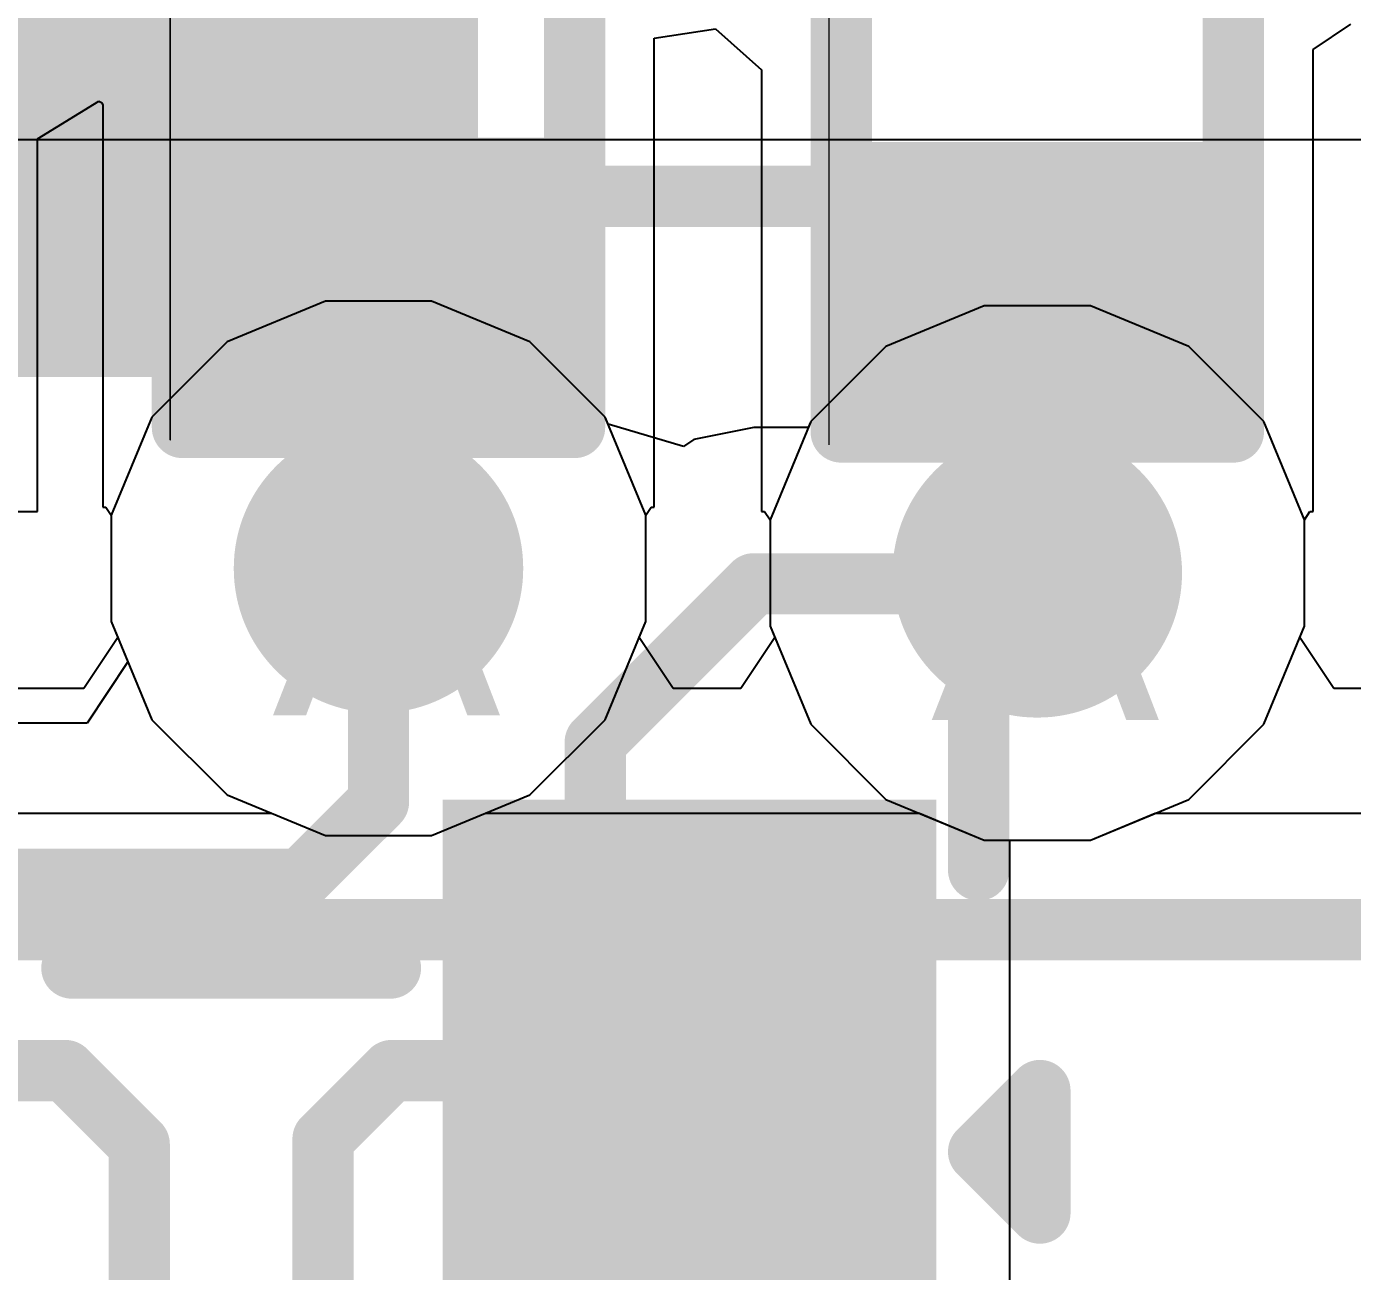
# Model space of a CAD drawing. Header units: inches. Extents: x 0 to 5271, y 0 to 5417.
# Drawn here: x 123.721 to 126.469, y 5.044 to 7.626 of the extents above; entities that cross this region are included whole.
import ezdxf

# ---------------------------------------------------------------- set-up
doc = ezdxf.new("R2010")
doc.units = ezdxf.units.IN
for name, color, linetype in [('Bottom Layer', 5, 'Continuous'), ('Bottom Overlay', 54, 'Continuous'), ('Bottom Paste', 16, 'Continuous'), ('Bottom Solder', 6, 'Continuous'), ('Drill Drawing', 1, 'Continuous'), ('L2_GND1', 16, 'Continuous'), ('L3_SIG1', 76, 'Continuous'), ('L4_PWR', 90, 'Continuous'), ('L5_GND2', 156, 'Continuous'), ('L6_SIG2', 130, 'Continuous'), ('L7_GND3', 216, 'Continuous'), ('Top Layer', 1, 'Continuous'), ('Top Overlay', 2, 'Continuous'), ('Top Paste', 8, 'Continuous'), ('Top Solder', 216, 'Continuous'), ('Via Holes', 16, 'Continuous')]:
    doc.layers.add(name, color=color, linetype=linetype)
doc.styles.add('Arial', font='', dxfattribs={"height": 0.2})
doc.styles.get('Arial').set_extended_font_data('Arial')

# ---------------------------------------------------------------- blocks, each defined once
blk = doc.blocks.new('SOT_23_B_19')
at = {"layer": 'Bottom Layer'}
for points in [[(-1.36, 1.46), (-0.54, 1.46), (-0.54, 0.54), (-1.36, 0.54)], [(-0.41, -0.54), (0.41, -0.54), (0.41, -1.46), (-0.41, -1.46)]]:
    blk.add_hatch(color=5, dxfattribs=at).paths.add_polyline_path(points)
at = {"layer": 'Bottom Paste'}
for points in [[(-1.36, 1.46), (-0.54, 1.46), (-0.54, 0.54), (-1.36, 0.54)], [(-0.41, -0.54), (0.41, -0.54), (0.41, -1.46), (-0.41, -1.46)]]:
    blk.add_hatch(color=16, dxfattribs=at).paths.add_polyline_path(points)
at = {"layer": 'Bottom Solder'}
for points in [[(-1.4616, 1.5616), (-0.4384, 1.5616), (-0.4384, 0.4384), (-1.4616, 0.4384)], [(-0.5116, -0.4384), (0.5116, -0.4384), (0.5116, -1.5616), (-0.5116, -1.5616)]]:
    blk.add_hatch(color=6, dxfattribs=at).paths.add_polyline_path(points)
at = {"layer": 'Bottom Overlay'}
for points in [[(-1.6764, 1.2954, 0.127, 0.127, 0), (-1.6764, 1.0414, 0.127, 0.127, 0)], [(-1.5494, 1.1684, 0.127, 0.127, 0), (-1.6764, 1.2954, 0.127, 0.127, 0)], [(-1.5494, 1.1684, 0.127, 0.127, 0), (-1.6764, 1.0414, 0.127, 0.127, 0)], [(0.3302, 0.7874, 0.127, 0.127, 0), (-0.3302, 0.7874, 0.127, 0.127, 0)], [(-1.5494, 0.5842, 0.127, 0.127, 0), (-1.5494, -0.8128, 0.127, 0.127, 0)], [(-0.5588, -0.8128, 0.127, 0.127, 0), (-1.5494, -0.8128, 0.127, 0.127, 0)]]:
    blk.add_lwpolyline(points, format="xyseb", dxfattribs=at)
for points in [[(-1.7082, 1.2954, 0.0635, 0.0635, 1), (-1.6446, 1.2954, 0.0635, 0.0635, 1)], [(-1.7082, 1.2954, 0.0635, 0.0635, 1), (-1.6446, 1.2954, 0.0635, 0.0635, 1)], [(-1.5812, 1.1684, 0.0635, 0.0635, 1), (-1.5176, 1.1684, 0.0635, 0.0635, 1)], [(-1.5812, 1.1684, 0.0635, 0.0635, 1), (-1.5176, 1.1684, 0.0635, 0.0635, 1)], [(-1.7082, 1.0414, 0.0635, 0.0635, 1), (-1.6446, 1.0414, 0.0635, 0.0635, 1)], [(-1.7082, 1.0414, 0.0635, 0.0635, 1), (-1.6446, 1.0414, 0.0635, 0.0635, 1)], [(-0.3619, 0.7874, 0.0635, 0.0635, 1), (-0.2984, 0.7874, 0.0635, 0.0635, 1)], [(0.2984, 0.7874, 0.0635, 0.0635, 1), (0.3619, 0.7874, 0.0635, 0.0635, 1)], [(-1.5812, 0.5842, 0.0635, 0.0635, 1), (-1.5176, 0.5842, 0.0635, 0.0635, 1)], [(-1.5812, -0.8128, 0.0635, 0.0635, 1), (-1.5176, -0.8128, 0.0635, 0.0635, 1)], [(-1.5812, -0.8128, 0.0635, 0.0635, 1), (-1.5176, -0.8128, 0.0635, 0.0635, 1)], [(-0.5905, -0.8128, 0.0635, 0.0635, 1), (-0.5271, -0.8128, 0.0635, 0.0635, 1)]]:
    blk.add_lwpolyline(points, format="xyseb", close=True, dxfattribs=at)
blk = doc.blocks.new('RES_0402_498')
at = {"layer": 'Top Layer'}
for points in [[(-0.6985, -0.3175), (-0.6985, 0.3175), (-0.2413, 0.3175), (-0.2413, -0.3175)], [(0.2413, -0.3175), (0.2413, 0.3175), (0.6985, 0.3175), (0.6985, -0.3175)]]:
    blk.add_hatch(color=1, dxfattribs=at).paths.add_polyline_path(points)
at = {"layer": 'Top Paste'}
for points in [[(-0.6985, -0.3175), (-0.6985, 0.3175), (-0.2413, 0.3175), (-0.2413, -0.3175)], [(0.2413, -0.3175), (0.2413, 0.3175), (0.6985, 0.3175), (0.6985, -0.3175)]]:
    blk.add_hatch(color=8, dxfattribs=at).paths.add_polyline_path(points)
at = {"layer": 'Top Solder'}
for points in [[(-0.7535, -0.3725), (-0.7535, 0.3725), (-0.1863, 0.3725), (-0.1863, -0.3725)], [(0.1863, -0.3725), (0.1863, 0.3725), (0.7535, 0.3725), (0.7535, -0.3725)]]:
    blk.add_hatch(color=216, dxfattribs=at).paths.add_polyline_path(points)
at = {"layer": 'Top Overlay'}
for points in [[(0.7874, 0.4064, 0.127, 0.127, 0), (-0.7874, 0.4064, 0.127, 0.127, 0)], [(-0.7874, -0.4064, 0.127, 0.127, 0), (-0.7874, 0.4064, 0.127, 0.127, 0)], [(0.7874, -0.4064, 0.127, 0.127, 0), (0.7874, 0.4064, 0.127, 0.127, 0)], [(0.7874, -0.4064, 0.127, 0.127, 0), (-0.7874, -0.4064, 0.127, 0.127, 0)], [(0.8128, -0.4318, 0.00323, 0.00323, 0), (-0.8128, -0.4318, 0.00323, 0.00323, 0)]]:
    blk.add_lwpolyline(points, format="xyseb", dxfattribs=at)
for points in [[(-0.8192, 0.4064, 0.0635, 0.0635, 1), (-0.7557, 0.4064, 0.0635, 0.0635, 1)], [(-0.8192, 0.4064, 0.0635, 0.0635, 1), (-0.7557, 0.4064, 0.0635, 0.0635, 1)], [(0.7556, 0.4064, 0.0635, 0.0635, 1), (0.8191, 0.4064, 0.0635, 0.0635, 1)], [(0.7556, 0.4064, 0.0635, 0.0635, 1), (0.8191, 0.4064, 0.0635, 0.0635, 1)], [(-0.8192, -0.4064, 0.0635, 0.0635, 1), (-0.7557, -0.4064, 0.0635, 0.0635, 1)], [(-0.8192, -0.4064, 0.0635, 0.0635, 1), (-0.7557, -0.4064, 0.0635, 0.0635, 1)], [(0.7556, -0.4064, 0.0635, 0.0635, 1), (0.8191, -0.4064, 0.0635, 0.0635, 1)], [(0.7556, -0.4064, 0.0635, 0.0635, 1), (0.8191, -0.4064, 0.0635, 0.0635, 1)], [(-0.8136, -0.4318, 0.00161, 0.00161, 1), (-0.812, -0.4318, 0.00161, 0.00161, 1)], [(0.812, -0.4318, 0.00161, 0.00161, 1), (0.8136, -0.4318, 0.00161, 0.00161, 1)]]:
    blk.add_lwpolyline(points, format="xyseb", close=True, dxfattribs=at)
blk = doc.blocks.new('RES_0402_499')
at = {"layer": 'Top Layer'}
for points in [[(-0.6985, -0.3175), (-0.6985, 0.3175), (-0.2413, 0.3175), (-0.2413, -0.3175)], [(0.2413, -0.3175), (0.2413, 0.3175), (0.6985, 0.3175), (0.6985, -0.3175)]]:
    blk.add_hatch(color=1, dxfattribs=at).paths.add_polyline_path(points)
at = {"layer": 'Top Paste'}
for points in [[(-0.6985, -0.3175), (-0.6985, 0.3175), (-0.2413, 0.3175), (-0.2413, -0.3175)], [(0.2413, -0.3175), (0.2413, 0.3175), (0.6985, 0.3175), (0.6985, -0.3175)]]:
    blk.add_hatch(color=8, dxfattribs=at).paths.add_polyline_path(points)
at = {"layer": 'Top Solder'}
for points in [[(-0.7535, -0.3725), (-0.7535, 0.3725), (-0.1863, 0.3725), (-0.1863, -0.3725)], [(0.1863, -0.3725), (0.1863, 0.3725), (0.7535, 0.3725), (0.7535, -0.3725)]]:
    blk.add_hatch(color=216, dxfattribs=at).paths.add_polyline_path(points)
at = {"layer": 'Top Overlay'}
for points in [[(0.7874, 0.4064, 0.127, 0.127, 0), (-0.7874, 0.4064, 0.127, 0.127, 0)], [(-0.7874, -0.4064, 0.127, 0.127, 0), (-0.7874, 0.4064, 0.127, 0.127, 0)], [(0.7874, -0.4064, 0.127, 0.127, 0), (0.7874, 0.4064, 0.127, 0.127, 0)], [(0.7874, -0.4064, 0.127, 0.127, 0), (-0.7874, -0.4064, 0.127, 0.127, 0)], [(0.8128, -0.4318, 0.00323, 0.00323, 0), (-0.8128, -0.4318, 0.00323, 0.00323, 0)]]:
    blk.add_lwpolyline(points, format="xyseb", dxfattribs=at)
for points in [[(-0.8192, 0.4064, 0.0635, 0.0635, 1), (-0.7557, 0.4064, 0.0635, 0.0635, 1)], [(-0.8192, 0.4064, 0.0635, 0.0635, 1), (-0.7557, 0.4064, 0.0635, 0.0635, 1)], [(0.7556, 0.4064, 0.0635, 0.0635, 1), (0.8191, 0.4064, 0.0635, 0.0635, 1)], [(0.7556, 0.4064, 0.0635, 0.0635, 1), (0.8191, 0.4064, 0.0635, 0.0635, 1)], [(-0.8192, -0.4064, 0.0635, 0.0635, 1), (-0.7557, -0.4064, 0.0635, 0.0635, 1)], [(-0.8192, -0.4064, 0.0635, 0.0635, 1), (-0.7557, -0.4064, 0.0635, 0.0635, 1)], [(0.7556, -0.4064, 0.0635, 0.0635, 1), (0.8191, -0.4064, 0.0635, 0.0635, 1)], [(0.7556, -0.4064, 0.0635, 0.0635, 1), (0.8191, -0.4064, 0.0635, 0.0635, 1)], [(-0.8136, -0.4318, 0.00161, 0.00161, 1), (-0.812, -0.4318, 0.00161, 0.00161, 1)], [(0.812, -0.4318, 0.00161, 0.00161, 1), (0.8136, -0.4318, 0.00161, 0.00161, 1)]]:
    blk.add_lwpolyline(points, format="xyseb", close=True, dxfattribs=at)
blk = doc.blocks.new('HX20012_6A_______531')
at = {"layer": 'Top Overlay'}
blk.add_lwpolyline([(-4.064, 2.7432, 0.127, 0.127, 0), (4.064, 2.7432, 0.127, 0.127, 0)], format="xyseb", dxfattribs=at)

msp = doc.modelspace()

# ---------------------------------------------------------------- hatches: boundary and pattern name
at = {"layer": 'Bottom Layer'}
h = msp.add_hatch(color=5, dxfattribs=at)
edge = h.paths.add_edge_path()
edge.add_arc((124.4504, 6.5023), 0.3, 0, 360)
h = msp.add_hatch(color=5, dxfattribs=at)
edge = h.paths.add_edge_path()
edge.add_arc((125.816, 6.4929), 0.3, 0, 360)
at = {"layer": 'L2_GND1'}
h = msp.add_hatch(color=16, dxfattribs=at)
edge = h.paths.add_edge_path()
edge.add_arc((124.4504, 6.5023), 0.3, 0, 360)
h = msp.add_hatch(color=16, dxfattribs=at)
edge = h.paths.add_edge_path()
edge.add_arc((125.816, 6.4929), 0.3, 0, 360)
at = {"layer": 'L3_SIG1'}
h = msp.add_hatch(color=76, dxfattribs=at)
edge = h.paths.add_edge_path()
edge.add_arc((124.4504, 6.5023), 0.3, 0, 360)
h = msp.add_hatch(color=76, dxfattribs=at)
edge = h.paths.add_edge_path()
edge.add_arc((125.816, 6.4929), 0.3, 0, 360)
at = {"layer": 'L4_PWR'}
h = msp.add_hatch(color=90, dxfattribs=at)
edge = h.paths.add_edge_path()
edge.add_arc((124.4504, 6.5023), 0.3, 0, 360)
h = msp.add_hatch(color=90, dxfattribs=at)
edge = h.paths.add_edge_path()
edge.add_arc((125.816, 6.4929), 0.3, 0, 360)
at = {"layer": 'L5_GND2'}
h = msp.add_hatch(color=156, dxfattribs=at)
edge = h.paths.add_edge_path()
edge.add_arc((124.4504, 6.5023), 0.3, 0, 360)
h = msp.add_hatch(color=156, dxfattribs=at)
edge = h.paths.add_edge_path()
edge.add_arc((125.816, 6.4929), 0.3, 0, 360)
at = {"layer": 'L6_SIG2'}
h = msp.add_hatch(color=130, dxfattribs=at)
edge = h.paths.add_edge_path()
edge.add_arc((124.4504, 6.5023), 0.3, 0, 360)
h = msp.add_hatch(color=130, dxfattribs=at)
edge = h.paths.add_edge_path()
edge.add_arc((125.816, 6.4929), 0.3, 0, 360)
at = {"layer": 'L7_GND3'}
h = msp.add_hatch(color=216, dxfattribs=at)
edge = h.paths.add_edge_path()
edge.add_arc((124.4504, 6.5023), 0.3, 0, 360)
h = msp.add_hatch(color=216, dxfattribs=at)
edge = h.paths.add_edge_path()
edge.add_arc((125.816, 6.4929), 0.3, 0, 360)
at = {"layer": 'Top Layer'}
h = msp.add_hatch(color=1, dxfattribs=at)
edge = h.paths.add_edge_path()
edge.add_arc((124.4504, 6.5023), 0.3, 0, 360)
h = msp.add_hatch(color=1, dxfattribs=at)
edge = h.paths.add_edge_path()
edge.add_arc((125.816, 6.4929), 0.3, 0, 360)
at = {"layer": 'Via Holes'}
h = msp.add_hatch(color=7, dxfattribs=at)
edge = h.paths.add_edge_path()
edge.add_arc((124.4504, 6.5023), 0.15, 0, 360)
h = msp.add_hatch(color=7, dxfattribs=at)
edge = h.paths.add_edge_path()
edge.add_arc((125.816, 6.4929), 0.15, 0, 360)

# ---------------------------------------------------------------- linework, layer by layer
at = {"layer": 'Bottom Layer'}
for p, q in [((124.3402, 7.0563), (124.1366, 6.9719)), ((124.5606, 7.0563), (124.3402, 7.0563)), ((124.7642, 6.9719), (124.5606, 7.0563)), ((125.7058, 7.0469), (125.5022, 6.9626)), ((125.9262, 7.0469), (125.7058, 7.0469)), ((126.1298, 6.9626), (125.9262, 7.0469)), ((124.1366, 6.9719), (123.9807, 6.8161)), ((124.9201, 6.8161), (124.7642, 6.9719)), ((125.5022, 6.9626), (125.3463, 6.8067)), ((126.2857, 6.8067), (126.1298, 6.9626)), ((123.9807, 6.8161), (123.8964, 6.6125)), ((124.9262, 6.8013), (124.9201, 6.8161)), ((125.0828, 6.7551), (124.9262, 6.8013)), ((125.2281, 6.7941), (125.1042, 6.7694)), ((125.3411, 6.7941), (125.2281, 6.7941)), ((125.3463, 6.8067), (125.3411, 6.7941)), ((126.37, 6.6031), (126.2857, 6.8067)), ((125.1042, 6.7694), (125.0828, 6.7551)), ((123.8964, 6.6125), (123.8964, 6.3921)), ((126.37, 6.3827), (126.37, 6.6031)), ((123.8964, 6.3921), (123.9311, 6.3082)), ((126.2857, 6.1791), (126.37, 6.3827)), ((123.9311, 6.3082), (123.8463, 6.1812)), ((123.8463, 6.1812), (123.6653, 6.1812)), ((126.1298, 6.0233), (126.2857, 6.1791)), ((125.9262, 5.9389), (126.1298, 6.0233)), ((125.759, 4.8502), (125.759, 5.9389)), ((125.759, 5.9389), (125.9262, 5.9389))]:
    msp.add_line(p, q, dxfattribs=at)
for points in [[(124.4504, 6.0182, 0.127, 0.127, 0), (124.4504, 6.5023, 0.127, 0.127, 0)], [(125.7934, 6.4703, 0.127, 0.127, 0), (125.816, 6.4929, 0.127, 0.127, 0)], [(124.8997, 6.142, 0.127, 0.127, 0), (125.2281, 6.4703, 0.127, 0.127, 0)], [(125.2281, 6.4703, 0.127, 0.127, 0), (125.7934, 6.4703, 0.127, 0.127, 0)], [(124.8997, 5.6563, 0.127, 0.127, 0), (124.8997, 6.142, 0.127, 0.127, 0)], [(124.2897, 5.8575, 0.127, 0.127, 0), (124.4504, 6.0182, 0.127, 0.127, 0)], [(123.5415, 5.8575, 0.127, 0.127, 0), (124.2897, 5.8575, 0.127, 0.127, 0)], [(124.8997, 5.6563, 0.127, 0.127, 0), (125.095, 5.461, 0.127, 0.127, 0)], [(123.195, 5.461, 0.127, 0.127, 0), (123.8016, 5.461, 0.127, 0.127, 0)], [(123.8016, 5.461, 0.127, 0.127, 0), (123.9545, 5.3081, 0.127, 0.127, 0)], [(124.3355, 5.3193, 0.127, 0.127, 0), (124.4772, 5.461, 0.127, 0.127, 0)], [(124.4772, 5.461, 0.127, 0.127, 0), (125.095, 5.461, 0.127, 0.127, 0)], [(123.9545, 4.549, 0.127, 0.127, 0), (123.9545, 5.3081, 0.127, 0.127, 0)], [(124.3355, 4.549, 0.127, 0.127, 0), (124.3355, 5.3193, 0.127, 0.127, 0)]]:
    msp.add_lwpolyline(points, format="xyseb", dxfattribs=at)
for points in [[(124.4187, 6.5023, 0.0635, 0.0635, 1), (124.4822, 6.5023, 0.0635, 0.0635, 1)], [(125.7843, 6.4929, 0.0635, 0.0635, 1), (125.8478, 6.4929, 0.0635, 0.0635, 1)], [(125.1963, 6.4703, 0.0635, 0.0635, 1), (125.2598, 6.4703, 0.0635, 0.0635, 1)], [(125.1963, 6.4703, 0.0635, 0.0635, 1), (125.2598, 6.4703, 0.0635, 0.0635, 1)], [(125.7617, 6.4703, 0.0635, 0.0635, 1), (125.8252, 6.4703, 0.0635, 0.0635, 1)], [(125.7617, 6.4703, 0.0635, 0.0635, 1), (125.8252, 6.4703, 0.0635, 0.0635, 1)], [(124.8679, 6.142, 0.0635, 0.0635, 1), (124.9314, 6.142, 0.0635, 0.0635, 1)], [(124.8679, 6.142, 0.0635, 0.0635, 1), (124.9314, 6.142, 0.0635, 0.0635, 1)], [(124.4187, 6.0182, 0.0635, 0.0635, 1), (124.4822, 6.0182, 0.0635, 0.0635, 1)], [(124.4187, 6.0182, 0.0635, 0.0635, 1), (124.4822, 6.0182, 0.0635, 0.0635, 1)], [(124.258, 5.8575, 0.0635, 0.0635, 1), (124.3215, 5.8575, 0.0635, 0.0635, 1)], [(124.258, 5.8575, 0.0635, 0.0635, 1), (124.3215, 5.8575, 0.0635, 0.0635, 1)], [(124.8679, 5.6563, 0.0635, 0.0635, 1), (124.9314, 5.6563, 0.0635, 0.0635, 1)], [(124.8679, 5.6563, 0.0635, 0.0635, 1), (124.9314, 5.6563, 0.0635, 0.0635, 1)], [(123.7698, 5.461, 0.0635, 0.0635, 1), (123.8333, 5.461, 0.0635, 0.0635, 1)], [(123.7698, 5.461, 0.0635, 0.0635, 1), (123.8333, 5.461, 0.0635, 0.0635, 1)], [(124.4455, 5.461, 0.0635, 0.0635, 1), (124.509, 5.461, 0.0635, 0.0635, 1)], [(124.4455, 5.461, 0.0635, 0.0635, 1), (124.509, 5.461, 0.0635, 0.0635, 1)], [(125.0632, 5.461, 0.0635, 0.0635, 1), (125.1268, 5.461, 0.0635, 0.0635, 1)], [(125.0632, 5.461, 0.0635, 0.0635, 1), (125.1268, 5.461, 0.0635, 0.0635, 1)], [(123.9227, 5.3081, 0.0635, 0.0635, 1), (123.9862, 5.3081, 0.0635, 0.0635, 1)], [(123.9227, 5.3081, 0.0635, 0.0635, 1), (123.9862, 5.3081, 0.0635, 0.0635, 1)], [(124.3037, 5.3193, 0.0635, 0.0635, 1), (124.3672, 5.3193, 0.0635, 0.0635, 1)], [(124.3037, 5.3193, 0.0635, 0.0635, 1), (124.3672, 5.3193, 0.0635, 0.0635, 1)]]:
    msp.add_lwpolyline(points, format="xyseb", close=True, dxfattribs=at)
at = {"layer": 'L2_GND1'}
for p, q in [((124.3402, 7.0563), (124.1366, 6.9719)), ((124.5606, 7.0563), (124.3402, 7.0563)), ((124.7642, 6.9719), (124.5606, 7.0563)), ((125.7058, 7.0469), (125.5022, 6.9626)), ((125.9262, 7.0469), (125.7058, 7.0469)), ((126.1298, 6.9626), (125.9262, 7.0469)), ((124.1366, 6.9719), (123.9807, 6.8161)), ((124.9201, 6.8161), (124.7642, 6.9719)), ((125.5022, 6.9626), (125.3463, 6.8067)), ((126.2857, 6.8067), (126.1298, 6.9626)), ((123.9807, 6.8161), (123.8964, 6.6125)), ((125.0044, 6.6125), (124.9201, 6.8161)), ((125.3463, 6.8067), (125.262, 6.6031)), ((126.37, 6.6031), (126.2857, 6.8067)), ((123.8964, 6.6125), (123.8964, 6.3921)), ((125.0044, 6.3921), (125.0044, 6.6125)), ((125.262, 6.6031), (125.262, 6.3827)), ((126.37, 6.3827), (126.37, 6.6031)), ((123.8964, 6.3921), (123.9807, 6.1885)), ((124.9201, 6.1885), (125.0044, 6.3921)), ((125.262, 6.3827), (125.3463, 6.1791)), ((126.2857, 6.1791), (126.37, 6.3827)), ((123.9807, 6.1885), (124.1366, 6.0326)), ((124.7642, 6.0326), (124.9201, 6.1885)), ((125.3463, 6.1791), (125.5022, 6.0233)), ((126.1298, 6.0233), (126.2857, 6.1791)), ((124.1366, 6.0326), (124.3402, 5.9483)), ((124.5606, 5.9483), (124.7642, 6.0326)), ((125.5022, 6.0233), (125.7058, 5.9389)), ((125.9262, 5.9389), (126.1298, 6.0233)), ((124.3402, 5.9483), (124.5606, 5.9483)), ((125.7058, 5.9389), (125.9262, 5.9389))]:
    msp.add_line(p, q, dxfattribs=at)
at = {"layer": 'L3_SIG1'}
for p, q in [((124.3402, 7.0563), (124.1366, 6.9719)), ((124.5606, 7.0563), (124.3402, 7.0563)), ((124.7642, 6.9719), (124.5606, 7.0563)), ((125.7058, 7.0469), (125.5022, 6.9626)), ((125.9262, 7.0469), (125.7058, 7.0469)), ((126.1298, 6.9626), (125.9262, 7.0469)), ((124.1366, 6.9719), (123.9807, 6.8161)), ((124.9201, 6.8161), (124.7642, 6.9719)), ((125.5022, 6.9626), (125.3463, 6.8067)), ((126.2857, 6.8067), (126.1298, 6.9626)), ((123.9807, 6.8161), (123.8964, 6.6125)), ((125.0044, 6.6125), (124.9201, 6.8161)), ((125.3463, 6.8067), (125.262, 6.6031)), ((126.37, 6.6031), (126.2857, 6.8067)), ((123.8964, 6.6125), (123.8964, 6.3921)), ((125.0044, 6.3921), (125.0044, 6.6125)), ((125.262, 6.6031), (125.262, 6.3827)), ((126.37, 6.3827), (126.37, 6.6031)), ((123.8964, 6.3921), (123.9101, 6.359)), ((124.9907, 6.359), (125.0044, 6.3921)), ((125.262, 6.3827), (125.2718, 6.359)), ((126.3602, 6.359), (126.37, 6.3827)), ((123.9101, 6.359), (123.8396, 6.2534)), ((125.0612, 6.2534), (124.9907, 6.359)), ((125.2718, 6.359), (125.2013, 6.2534)), ((126.4307, 6.2534), (126.3602, 6.359)), ((123.8396, 6.2534), (123.6952, 6.2534)), ((125.2013, 6.2534), (125.0612, 6.2534)), ((129.3876, 6.2534), (126.4307, 6.2534)), ((123.3433, 5.9944), (124.2289, 5.9944)), ((124.2289, 5.9944), (124.3402, 5.9483)), ((124.5606, 5.9483), (124.6719, 5.9944)), ((124.6719, 5.9944), (125.5719, 5.9944)), ((125.5719, 5.9944), (125.7058, 5.9389)), ((125.9262, 5.9389), (126.0601, 5.9944)), ((126.0601, 5.9944), (129.3876, 5.9944)), ((124.3402, 5.9483), (124.5606, 5.9483)), ((125.7058, 5.9389), (125.9262, 5.9389))]:
    msp.add_line(p, q, dxfattribs=at)
at = {"layer": 'L4_PWR'}
for p, q in [((124.3402, 7.0563), (124.1366, 6.9719)), ((124.5606, 7.0563), (124.3402, 7.0563)), ((124.7642, 6.9719), (124.5606, 7.0563)), ((125.7058, 7.0469), (125.5022, 6.9626)), ((125.9262, 7.0469), (125.7058, 7.0469)), ((126.1298, 6.9626), (125.9262, 7.0469)), ((124.1366, 6.9719), (123.9807, 6.8161)), ((124.9201, 6.8161), (124.7642, 6.9719)), ((125.5022, 6.9626), (125.3463, 6.8067)), ((126.2857, 6.8067), (126.1298, 6.9626)), ((123.9807, 6.8161), (123.8964, 6.6125)), ((125.0044, 6.6125), (124.9201, 6.8161)), ((125.3463, 6.8067), (125.262, 6.6031)), ((126.37, 6.6031), (126.2857, 6.8067)), ((123.8964, 6.6125), (123.8964, 6.3921)), ((125.0044, 6.3921), (125.0044, 6.6125)), ((125.262, 6.6031), (125.262, 6.3827)), ((126.37, 6.3827), (126.37, 6.6031)), ((123.8964, 6.3921), (123.9807, 6.1885)), ((124.9201, 6.1885), (125.0044, 6.3921)), ((125.262, 6.3827), (125.3463, 6.1791)), ((126.2857, 6.1791), (126.37, 6.3827)), ((123.9807, 6.1885), (124.1366, 6.0326)), ((124.7642, 6.0326), (124.9201, 6.1885)), ((125.3463, 6.1791), (125.5022, 6.0233)), ((126.1298, 6.0233), (126.2857, 6.1791)), ((124.1366, 6.0326), (124.3402, 5.9483)), ((124.5606, 5.9483), (124.7642, 6.0326)), ((125.5022, 6.0233), (125.7058, 5.9389)), ((125.9262, 5.9389), (126.1298, 6.0233)), ((124.3402, 5.9483), (124.5606, 5.9483)), ((125.7058, 5.9389), (125.9262, 5.9389))]:
    msp.add_line(p, q, dxfattribs=at)
at = {"layer": 'L5_GND2'}
for p, q in [((124.3402, 7.0563), (124.1366, 6.9719)), ((124.5606, 7.0563), (124.3402, 7.0563)), ((124.7642, 6.9719), (124.5606, 7.0563)), ((125.7058, 7.0469), (125.5022, 6.9626)), ((125.9262, 7.0469), (125.7058, 7.0469)), ((126.1298, 6.9626), (125.9262, 7.0469)), ((124.1366, 6.9719), (123.9807, 6.8161)), ((124.9201, 6.8161), (124.7642, 6.9719)), ((125.5022, 6.9626), (125.3463, 6.8067)), ((126.2857, 6.8067), (126.1298, 6.9626)), ((123.9807, 6.8161), (123.8964, 6.6125)), ((125.0044, 6.6125), (124.9201, 6.8161)), ((125.3463, 6.8067), (125.262, 6.6031)), ((126.37, 6.6031), (126.2857, 6.8067)), ((123.8964, 6.6125), (123.8964, 6.3921)), ((125.0044, 6.3921), (125.0044, 6.6125)), ((125.262, 6.6031), (125.262, 6.3827)), ((126.37, 6.3827), (126.37, 6.6031)), ((123.8964, 6.3921), (123.9807, 6.1885)), ((124.9201, 6.1885), (125.0044, 6.3921)), ((125.262, 6.3827), (125.3463, 6.1791)), ((126.2857, 6.1791), (126.37, 6.3827)), ((123.9807, 6.1885), (124.1366, 6.0326)), ((124.7642, 6.0326), (124.9201, 6.1885)), ((125.3463, 6.1791), (125.5022, 6.0233)), ((126.1298, 6.0233), (126.2857, 6.1791)), ((124.1366, 6.0326), (124.3402, 5.9483)), ((124.5606, 5.9483), (124.7642, 6.0326)), ((125.5022, 6.0233), (125.7058, 5.9389)), ((125.9262, 5.9389), (126.1298, 6.0233)), ((124.3402, 5.9483), (124.5606, 5.9483)), ((125.7058, 5.9389), (125.9262, 5.9389))]:
    msp.add_line(p, q, dxfattribs=at)
at = {"layer": 'L6_SIG2'}
for p, q in [((119.8342, 7.3914), (129.4892, 7.3914)), ((124.3402, 7.0563), (124.1366, 6.9719)), ((124.5606, 7.0563), (124.3402, 7.0563)), ((124.7642, 6.9719), (124.5606, 7.0563)), ((125.7058, 7.0469), (125.5022, 6.9626)), ((125.9262, 7.0469), (125.7058, 7.0469)), ((126.1298, 6.9626), (125.9262, 7.0469)), ((124.1366, 6.9719), (123.9807, 6.8161)), ((124.9201, 6.8161), (124.7642, 6.9719)), ((125.5022, 6.9626), (125.3463, 6.8067)), ((126.2857, 6.8067), (126.1298, 6.9626)), ((123.9807, 6.8161), (123.8964, 6.6125)), ((125.0044, 6.6125), (124.9201, 6.8161)), ((125.3463, 6.8067), (125.262, 6.6031)), ((126.37, 6.6031), (126.2857, 6.8067)), ((123.8964, 6.6125), (123.8964, 6.3921)), ((125.0044, 6.3921), (125.0044, 6.6125)), ((125.262, 6.6031), (125.262, 6.3827)), ((126.37, 6.3827), (126.37, 6.6031)), ((123.8964, 6.3921), (123.9807, 6.1885)), ((124.9201, 6.1885), (125.0044, 6.3921)), ((125.262, 6.3827), (125.3463, 6.1791)), ((126.2857, 6.1791), (126.37, 6.3827)), ((123.9807, 6.1885), (124.1366, 6.0326)), ((124.7642, 6.0326), (124.9201, 6.1885)), ((125.3463, 6.1791), (125.5022, 6.0233)), ((126.1298, 6.0233), (126.2857, 6.1791)), ((124.1366, 6.0326), (124.3402, 5.9483)), ((124.5606, 5.9483), (124.7642, 6.0326)), ((125.5022, 6.0233), (125.7058, 5.9389)), ((125.9262, 5.9389), (126.1298, 6.0233)), ((124.3402, 5.9483), (124.5606, 5.9483)), ((125.7058, 5.9389), (125.9262, 5.9389))]:
    msp.add_line(p, q, dxfattribs=at)
at = {"layer": 'L7_GND3'}
for p, q in [((124.3402, 7.0563), (124.1366, 6.9719)), ((124.5606, 7.0563), (124.3402, 7.0563)), ((124.7642, 6.9719), (124.5606, 7.0563)), ((125.7058, 7.0469), (125.5022, 6.9626)), ((125.9262, 7.0469), (125.7058, 7.0469)), ((126.1298, 6.9626), (125.9262, 7.0469)), ((124.1366, 6.9719), (123.9807, 6.8161)), ((124.9201, 6.8161), (124.7642, 6.9719)), ((125.5022, 6.9626), (125.3463, 6.8067)), ((126.2857, 6.8067), (126.1298, 6.9626)), ((123.9807, 6.8161), (123.8964, 6.6125)), ((125.0044, 6.6125), (124.9201, 6.8161)), ((125.3463, 6.8067), (125.262, 6.6031)), ((126.37, 6.6031), (126.2857, 6.8067)), ((123.8964, 6.6125), (123.8964, 6.3921)), ((125.0044, 6.3921), (125.0044, 6.6125)), ((125.262, 6.6031), (125.262, 6.3827)), ((126.37, 6.3827), (126.37, 6.6031)), ((123.8964, 6.3921), (123.9807, 6.1885)), ((124.9201, 6.1885), (125.0044, 6.3921)), ((125.262, 6.3827), (125.3463, 6.1791)), ((126.2857, 6.1791), (126.37, 6.3827)), ((123.9807, 6.1885), (124.1366, 6.0326)), ((124.7642, 6.0326), (124.9201, 6.1885)), ((125.3463, 6.1791), (125.5022, 6.0233)), ((126.1298, 6.0233), (126.2857, 6.1791)), ((124.1366, 6.0326), (124.3402, 5.9483)), ((124.5606, 5.9483), (124.7642, 6.0326)), ((125.5022, 6.0233), (125.7058, 5.9389)), ((125.9262, 5.9389), (126.1298, 6.0233)), ((124.3402, 5.9483), (124.5606, 5.9483)), ((125.7058, 5.9389), (125.9262, 5.9389))]:
    msp.add_line(p, q, dxfattribs=at)
at = {"layer": 'Top Layer'}
for p, q in [((125.0219, 7.6017), (125.1489, 7.6212)), ((125.1489, 7.6212), (125.2445, 7.5363)), ((126.3875, 7.5784), (126.4656, 7.6306)), ((125.0219, 6.6293), (125.0219, 7.6017)), ((126.3875, 6.6199), (126.3875, 7.5784)), ((125.2445, 7.5363), (125.2445, 6.6199)), ((123.7435, 7.3928), (123.8705, 7.4711)), ((123.8705, 7.4711), (123.8763, 7.4682)), ((123.8763, 7.4682), (123.8789, 7.4634)), ((123.8789, 7.4634), (123.8789, 6.6293)), ((123.7435, 6.6199), (123.7435, 7.3928)), ((123.8789, 6.6293), (123.8852, 6.6293)), ((123.8852, 6.6293), (123.8964, 6.6125)), ((125.0044, 6.6125), (125.0156, 6.6293)), ((125.0156, 6.6293), (125.0219, 6.6293)), ((123.6481, 6.6199), (123.7435, 6.6199)), ((123.8964, 6.6125), (123.8964, 6.3921)), ((125.0044, 6.3921), (125.0044, 6.6125)), ((125.2445, 6.6199), (125.2508, 6.6199)), ((125.2508, 6.6199), (125.262, 6.6031)), ((125.262, 6.6031), (125.262, 6.3827)), ((126.37, 6.6031), (126.3812, 6.6199)), ((126.37, 6.3827), (126.37, 6.6031)), ((126.3812, 6.6199), (126.3875, 6.6199)), ((123.8964, 6.3921), (123.9807, 6.1885)), ((124.9201, 6.1885), (125.0044, 6.3921)), ((125.262, 6.3827), (125.3463, 6.1791)), ((126.2857, 6.1791), (126.37, 6.3827)), ((123.9807, 6.1885), (124.1366, 6.0326)), ((124.7642, 6.0326), (124.9201, 6.1885)), ((125.3463, 6.1791), (125.5022, 6.0233)), ((126.1298, 6.0233), (126.2857, 6.1791)), ((124.1366, 6.0326), (124.3402, 5.9483)), ((124.5606, 5.9483), (124.7642, 6.0326)), ((125.5022, 6.0233), (125.7058, 5.9389)), ((125.9262, 5.9389), (126.1298, 6.0233)), ((124.3402, 5.9483), (124.5606, 5.9483)), ((125.7058, 5.9389), (125.9262, 5.9389))]:
    msp.add_line(p, q, dxfattribs=at)
for points in [[(124.4504, 6.5023, 0.127, 0.127, 0), (124.4504, 7.1119, 0.127, 0.127, 0)], [(125.816, 6.4929, 0.127, 0.127, 0), (125.816, 7.1025, 0.127, 0.127, 0)]]:
    msp.add_lwpolyline(points, format="xyseb", dxfattribs=at)
for points in [[(124.4187, 7.1119, 0.0635, 0.0635, 1), (124.4822, 7.1119, 0.0635, 0.0635, 1)], [(125.7843, 7.1025, 0.0635, 0.0635, 1), (125.8478, 7.1025, 0.0635, 0.0635, 1)], [(124.4187, 6.5023, 0.0635, 0.0635, 1), (124.4822, 6.5023, 0.0635, 0.0635, 1)], [(125.7843, 6.4929, 0.0635, 0.0635, 1), (125.8478, 6.4929, 0.0635, 0.0635, 1)]]:
    msp.add_lwpolyline(points, format="xyseb", close=True, dxfattribs=at)

# ---------------------------------------------------------------- block references
for name, p, rotation in [('RES_0402_498', (124.4504, 7.5818), 270), ('RES_0402_499', (125.816, 7.5724), 270), ('SOT_23_B_19', (124.145, 6.461), 180)]:
    msp.add_blockref(name, p, dxfattribs=dict(rotation=rotation))
msp.add_blockref('HX20012_6A_______531', (125.182, 3.0102))

# ---------------------------------------------------------------- texts
at = {"layer": 'Drill Drawing', "style": 'Arial'}
for p in [(124.2303, 6.1976), (125.5959, 6.1882)]:
    msp.add_text('A', height=0.508, dxfattribs=at).set_placement(p)

doc.saveas('drawing.dxf')
